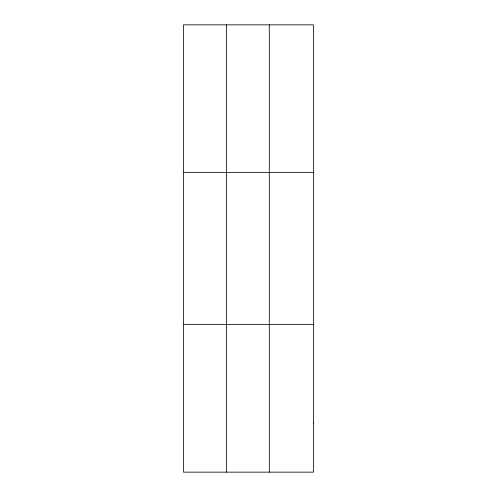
<?xml version="1.0" encoding="UTF-8"?>
<svg xmlns="http://www.w3.org/2000/svg" width="497" height="497" viewBox="0 0 497 497"><rect width="100%" height="100%" fill="white"/><g stroke="black" fill="none" stroke-linecap="round" stroke-linejoin="round"><path stroke-width="0.75" d="M226.402 24.85L226.402 472.15M269.293 24.85L269.293 472.15M183.511 172.459L313.489 172.459M183.511 324.541L313.489 324.541M313.489 422.947L313.489 472.15L183.511 472.15L183.511 24.85L313.489 24.85L313.489 422.947"/></g></svg>
